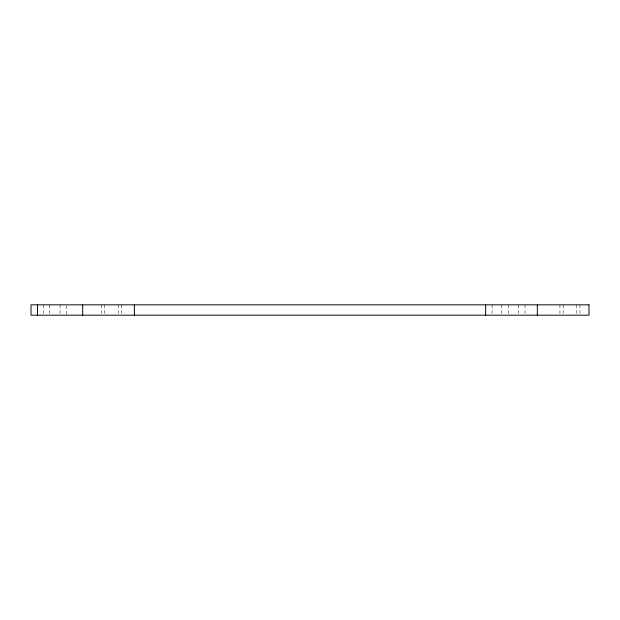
<?xml version="1.0" encoding="UTF-8"?>
<svg xmlns="http://www.w3.org/2000/svg" width="620" height="620" viewBox="0 0 620 620"><rect width="100%" height="100%" fill="white"/><g stroke="black" fill="none" stroke-linecap="round" stroke-linejoin="round"><path stroke-width="0.46" stroke-dasharray="3.1 2.33" d="M579.956 304.831L579.956 314.231M576.724 304.831L576.724 314.231M563.154 304.831L563.154 314.231M559.93 304.831L559.93 314.231M525.039 304.831L525.039 314.231M518.576 304.831L518.576 314.231M508.245 304.831L508.245 314.231M501.782 304.831L501.782 314.231M492.094 304.831L492.094 314.231M121.45 304.831L121.45 314.231M118.218 304.831L118.218 314.231M104.648 304.831L104.648 314.231M101.424 304.831L101.424 314.231M66.534 305.769L66.534 314.231M60.07 304.831L60.07 314.231M49.74 304.831L49.74 314.231M43.276 304.831L43.276 314.231"/><path stroke-width="0.93" d="M537.315 304.831L537.315 315.169M485.631 304.831L485.631 315.169M134.369 304.831L134.369 315.169M82.685 304.831L82.685 315.169M37.464 304.831L37.464 315.169M589 304.831L31 304.831L31 315.169L589 315.169L589 304.831"/></g></svg>
